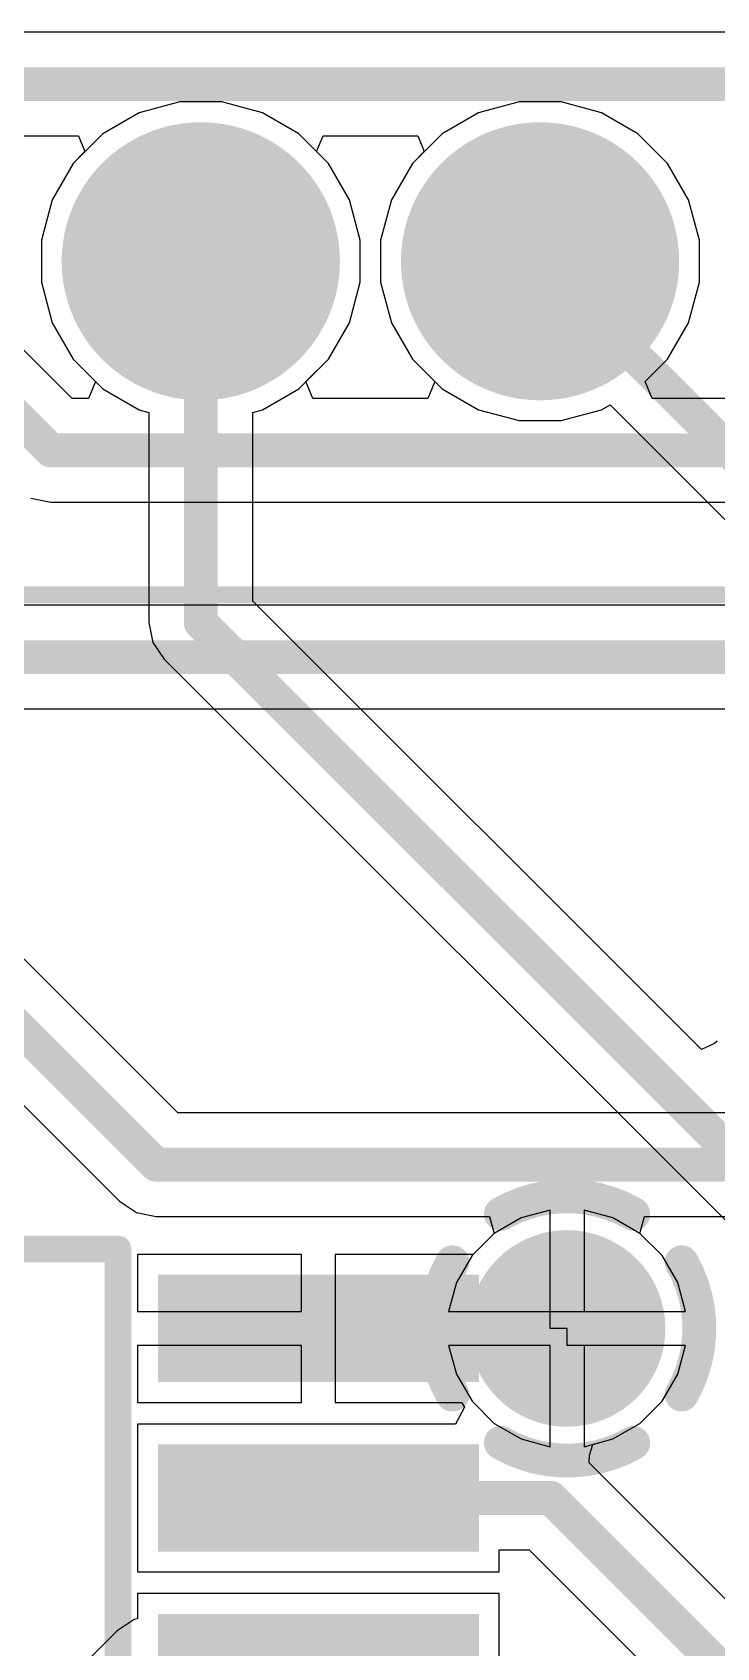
# Model space of a CAD drawing. Header units: inches. Extents: x -8.09 to -2.28, y -0.1 to 6.11.
# Drawn here: x -3.8198 to -3.6181, y 4.2108 to 4.6873 of the extents above; entities that cross this region are included whole.
import ezdxf

# ---------------------------------------------------------------- set-up
doc = ezdxf.new("R2010")
doc.units = ezdxf.units.IN
doc.header["$MEASUREMENT"] = 0
for name, color, linetype in [('BottomLayer', 5, 'Continuous'), ('BottomSolder', 6, 'Continuous'), ('InternalPlane1', 76, 'Continuous'), ('InternalPlane2', 16, 'Continuous'), ('MultiLayer', 9, 'Continuous'), ('PadHoleLayer', 156, 'Continuous'), ('TopLayer', 1, 'Continuous'), ('TopOverlay', 2, 'Continuous'), ('TopPaste', 8, 'Continuous'), ('TopSolder', 216, 'Continuous'), ('ViaHoleLayer', 16, 'Continuous')]:
    doc.layers.add(name, color=color, linetype=linetype)

# ---------------------------------------------------------------- blocks, each defined once
blk = doc.blocks.new('S8_2_N_7')
at = {"layer": 'TopLayer'}
for points in [[(-0.1378, 0.06319), (-0.1378, 0.08681), (-0.05118, 0.08681), (-0.05118, 0.06319)], [(0.05118, 0.06319), (0.05118, 0.08681), (0.1378, 0.08681), (0.1378, 0.06319)], [(-0.1378, 0.01319), (-0.1378, 0.03681), (-0.05118, 0.03681), (-0.05118, 0.01319)], [(0.05118, 0.01319), (0.05118, 0.03681), (0.1378, 0.03681), (0.1378, 0.01319)], [(-0.1378, -0.03681), (-0.1378, -0.01319), (-0.05118, -0.01319), (-0.05118, -0.03681)], [(0.05118, -0.03681), (0.05118, -0.01319), (0.1378, -0.01319), (0.1378, -0.03681)], [(-0.1378, -0.08681), (-0.1378, -0.06319), (-0.05118, -0.06319), (-0.05118, -0.08681)], [(0.05118, -0.08681), (0.05118, -0.06319), (0.1378, -0.06319), (0.1378, -0.08681)]]:
    blk.add_hatch(color=1, dxfattribs=at).paths.add_polyline_path(points)
at = {"layer": 'TopPaste'}
for points in [[(-0.1378, 0.06319), (-0.1378, 0.08681), (-0.05118, 0.08681), (-0.05118, 0.06319)], [(0.05118, 0.06319), (0.05118, 0.08681), (0.1378, 0.08681), (0.1378, 0.06319)], [(-0.1378, 0.01319), (-0.1378, 0.03681), (-0.05118, 0.03681), (-0.05118, 0.01319)], [(0.05118, 0.01319), (0.05118, 0.03681), (0.1378, 0.03681), (0.1378, 0.01319)], [(-0.1378, -0.03681), (-0.1378, -0.01319), (-0.05118, -0.01319), (-0.05118, -0.03681)], [(0.05118, -0.03681), (0.05118, -0.01319), (0.1378, -0.01319), (0.1378, -0.03681)], [(-0.1378, -0.08681), (-0.1378, -0.06319), (-0.05118, -0.06319), (-0.05118, -0.08681)], [(0.05118, -0.08681), (0.05118, -0.06319), (0.1378, -0.06319), (0.1378, -0.08681)]]:
    blk.add_hatch(color=8, dxfattribs=at).paths.add_polyline_path(points)
at = {"layer": 'TopSolder'}
for points in [[(-0.1418, 0.05919), (-0.1418, 0.09081), (-0.04718, 0.09081), (-0.04718, 0.05919)], [(0.04718, 0.05919), (0.04718, 0.09081), (0.1418, 0.09081), (0.1418, 0.05919)], [(-0.1418, 0.00919), (-0.1418, 0.04081), (-0.04718, 0.04081), (-0.04718, 0.00919)], [(0.04718, 0.00919), (0.04718, 0.04081), (0.1418, 0.04081), (0.1418, 0.00919)], [(-0.1418, -0.04081), (-0.1418, -0.00919), (-0.04718, -0.00919), (-0.04718, -0.04081)], [(0.04718, -0.04081), (0.04718, -0.00919), (0.1418, -0.00919), (0.1418, -0.04081)], [(-0.1418, -0.09081), (-0.1418, -0.05919), (-0.04718, -0.05919), (-0.04718, -0.09081)], [(0.04718, -0.09081), (0.04718, -0.05919), (0.1418, -0.05919), (0.1418, -0.09081)]]:
    blk.add_hatch(color=216, dxfattribs=at).paths.add_polyline_path(points)
at = {"layer": 'TopOverlay'}
for points in [[(-0.08957, 0.10846, 0.00984, 0.00984, 1), (-0.09941, 0.10846, 0.00984, 0.00984, 1)], [(-0.10187, 0.10846, 0.00492, 0.00492, 1), (-0.09695, 0.10846, 0.00492, 0.00492, 1)], [(-0.09203, 0.10846, 0.00492, 0.00492, 1), (-0.08711, 0.10846, 0.00492, 0.00492, 1)], [(-0.0374, 0.09843, 0.00394, 0.00394, 1), (-0.03347, 0.09843, 0.00394, 0.00394, 1)], [(-0.0374, 0.09843, 0.00394, 0.00394, 1), (-0.03347, 0.09843, 0.00394, 0.00394, 1)], [(0.03347, 0.09843, 0.00394, 0.00394, 1), (0.0374, 0.09843, 0.00394, 0.00394, 1)], [(0.03347, 0.09843, 0.00394, 0.00394, 1), (0.0374, 0.09843, 0.00394, 0.00394, 1)], [(0.00394, 0.06693, 0.01575, 0.01575, 1), (-0.01181, 0.06693, 0.01575, 0.01575, 1)], [(-0.01575, 0.06693, 0.00787, 0.00787, 1), (-0.00787, 0.06693, 0.00787, 0.00787, 1)], [(0, 0.06693, 0.00787, 0.00787, 1), (0.00787, 0.06693, 0.00787, 0.00787, 1)], [(-0.0374, -0.09843, 0.00394, 0.00394, 1), (-0.03347, -0.09843, 0.00394, 0.00394, 1)], [(-0.0374, -0.09843, 0.00394, 0.00394, 1), (-0.03347, -0.09843, 0.00394, 0.00394, 1)], [(0.03347, -0.09843, 0.00394, 0.00394, 1), (0.0374, -0.09843, 0.00394, 0.00394, 1)], [(0.03347, -0.09843, 0.00394, 0.00394, 1), (0.0374, -0.09843, 0.00394, 0.00394, 1)]]:
    blk.add_lwpolyline(points, format="xyseb", close=True, dxfattribs=at)
for points in [[(-0.03543, 0.09843, 0.00787, 0.00787, 0), (-0.03543, -0.09843, 0.00787, 0.00787, 0)], [(0.03543, 0.09843, 0.00787, 0.00787, 0), (-0.03543, 0.09843, 0.00787, 0.00787, 0)], [(0.03543, 0.09843, 0.00787, 0.00787, 0), (0.03543, -0.09843, 0.00787, 0.00787, 0)], [(0.03543, -0.09843, 0.00787, 0.00787, 0), (-0.03543, -0.09843, 0.00787, 0.00787, 0)]]:
    blk.add_lwpolyline(points, format="xyseb", dxfattribs=at)
blk = doc.blocks.new('MODULE_LCD_16X2_11')
at = {"layer": 'BottomLayer'}
h = blk.add_hatch(color=5, dxfattribs=at)
edge = h.paths.add_edge_path()
edge.add_arc((-0.35984, 0.61024), 0.037, 0, 360)
h = blk.add_hatch(color=5, dxfattribs=at)
edge = h.paths.add_edge_path()
edge.add_arc((-0.25984, 0.61024), 0.037, 0, 360)
at = {"layer": 'BottomSolder'}
h = blk.add_hatch(color=6, dxfattribs=at)
edge = h.paths.add_edge_path()
edge.add_arc((-0.35984, 0.61024), 0.041, 0, 360)
h = blk.add_hatch(color=6, dxfattribs=at)
edge = h.paths.add_edge_path()
edge.add_arc((-0.25984, 0.61024), 0.041, 0, 360)
at = {"layer": 'InternalPlane1'}
h = blk.add_hatch(color=76, dxfattribs=at)
edge = h.paths.add_edge_path()
edge.add_arc((-0.35984, 0.61024), 0.04, 0, 360)
h = blk.add_hatch(color=76, dxfattribs=at)
edge = h.paths.add_edge_path()
edge.add_arc((-0.25984, 0.61024), 0.04, 0, 360)
at = {"layer": 'InternalPlane2'}
h = blk.add_hatch(color=16, dxfattribs=at)
edge = h.paths.add_edge_path()
edge.add_arc((-0.35984, 0.61024), 0.04, 0, 360)
h = blk.add_hatch(color=16, dxfattribs=at)
edge = h.paths.add_edge_path()
edge.add_arc((-0.25984, 0.61024), 0.04, 0, 360)
at = {"layer": 'MultiLayer'}
h = blk.add_hatch(color=9, dxfattribs=at)
edge = h.paths.add_edge_path()
edge.add_arc((-0.35984, 0.61024), 0.037, 0, 360)
h = blk.add_hatch(color=9, dxfattribs=at)
edge = h.paths.add_edge_path()
edge.add_arc((-0.25984, 0.61024), 0.037, 0, 360)
at = {"layer": 'PadHoleLayer'}
h = blk.add_hatch(color=156, dxfattribs=at)
edge = h.paths.add_edge_path()
edge.add_arc((-0.35984, 0.61024), 0.02, 0, 360)
h = blk.add_hatch(color=156, dxfattribs=at)
edge = h.paths.add_edge_path()
edge.add_arc((-0.25984, 0.61024), 0.02, 0, 360)
at = {"layer": 'TopLayer'}
h = blk.add_hatch(color=1, dxfattribs=at)
edge = h.paths.add_edge_path()
edge.add_arc((-0.35984, 0.61024), 0.037, 0, 360)
h = blk.add_hatch(color=1, dxfattribs=at)
edge = h.paths.add_edge_path()
edge.add_arc((-0.25984, 0.61024), 0.037, 0, 360)
at = {"layer": 'TopSolder'}
h = blk.add_hatch(color=216, dxfattribs=at)
edge = h.paths.add_edge_path()
edge.add_arc((-0.35984, 0.61024), 0.041, 0, 360)
h = blk.add_hatch(color=216, dxfattribs=at)
edge = h.paths.add_edge_path()
edge.add_arc((-0.25984, 0.61024), 0.041, 0, 360)
at = {"layer": 'TopOverlay'}
blk.add_lwpolyline([(1.5748, 0.70866, 0.005, 0.005, 0), (-1.5748, 0.70866, 0.005, 0.005, 0)], format="xyseb", dxfattribs=at)

msp = doc.modelspace()

# ---------------------------------------------------------------- hatches: boundary and pattern name
at = {"layer": 'BottomLayer'}
h = msp.add_hatch(color=5, dxfattribs=at)
edge = h.paths.add_edge_path()
edge.add_arc((-3.6622, 4.305), 0.025, 0, 360)
at = {"layer": 'BottomSolder'}
h = msp.add_hatch(color=6, dxfattribs=at)
edge = h.paths.add_edge_path()
edge.add_arc((-3.6622, 4.305), 0.029, 0, 360)
at = {"layer": 'TopLayer'}
h = msp.add_hatch(color=1, dxfattribs=at)
edge = h.paths.add_edge_path()
edge.add_arc((-3.6622, 4.305), 0.025, 0, 360)
at = {"layer": 'TopSolder'}
h = msp.add_hatch(color=216, dxfattribs=at)
edge = h.paths.add_edge_path()
edge.add_arc((-3.6622, 4.305), 0.029, 0, 360)
at = {"layer": 'ViaHoleLayer'}
h = msp.add_hatch(color=16, dxfattribs=at)
edge = h.paths.add_edge_path()
edge.add_arc((-3.6622, 4.305), 0.014, 0, 360)

# ---------------------------------------------------------------- linework, layer by layer
at = {"layer": 'BottomLayer'}
for p, q in [((-3.77635, 4.66676), (-3.7883, 4.66356)), ((-3.76397, 4.66676), (-3.77635, 4.66676)), ((-3.75202, 4.66356), (-3.76397, 4.66676)), ((-3.67635, 4.66676), (-3.6883, 4.66356)), ((-3.66397, 4.66676), (-3.67635, 4.66676)), ((-3.65202, 4.66356), (-3.66397, 4.66676)), ((-3.7883, 4.66356), (-3.79902, 4.65737)), ((-3.7413, 4.65737), (-3.75202, 4.66356)), ((-3.6883, 4.66356), (-3.69902, 4.65737)), ((-3.6413, 4.65737), (-3.65202, 4.66356)), ((-3.79902, 4.65737), (-3.80777, 4.64862)), ((-3.73255, 4.64862), (-3.7413, 4.65737)), ((-3.69902, 4.65737), (-3.70777, 4.64862)), ((-3.63255, 4.64862), (-3.6413, 4.65737)), ((-3.80777, 4.64862), (-3.81396, 4.63791)), ((-3.72636, 4.63791), (-3.73255, 4.64862)), ((-3.70777, 4.64862), (-3.71396, 4.63791)), ((-3.62636, 4.63791), (-3.63255, 4.64862)), ((-3.81396, 4.63791), (-3.81716, 4.62595)), ((-3.72316, 4.62595), (-3.72636, 4.63791)), ((-3.71396, 4.63791), (-3.71716, 4.62595)), ((-3.62316, 4.62595), (-3.62636, 4.63791)), ((-3.81716, 4.62595), (-3.81716, 4.61358)), ((-3.72316, 4.61358), (-3.72316, 4.62595)), ((-3.71716, 4.62595), (-3.71716, 4.61358)), ((-3.62316, 4.61358), (-3.62316, 4.62595)), ((-3.81716, 4.61358), (-3.81396, 4.60162)), ((-3.72636, 4.60162), (-3.72316, 4.61358)), ((-3.71716, 4.61358), (-3.71396, 4.60162)), ((-3.62636, 4.60162), (-3.62316, 4.61358)), ((-3.80806, 4.57929), (-3.82783, 4.59907)), ((-3.81396, 4.60162), (-3.80777, 4.59091)), ((-3.73255, 4.59091), (-3.72636, 4.60162)), ((-3.71396, 4.60162), (-3.70777, 4.59091)), ((-3.63255, 4.59091), (-3.62636, 4.60162)), ((-3.80777, 4.59091), (-3.80116, 4.58429)), ((-3.73916, 4.58429), (-3.73255, 4.59091)), ((-3.70777, 4.59091), (-3.70116, 4.58429)), ((-3.63916, 4.58429), (-3.63255, 4.59091)), ((-3.80116, 4.58429), (-3.80323, 4.57929)), ((-3.73709, 4.57929), (-3.73916, 4.58429)), ((-3.70116, 4.58429), (-3.70323, 4.57929)), ((-3.63709, 4.57929), (-3.63916, 4.58429)), ((-3.80323, 4.57929), (-3.80806, 4.57929)), ((-3.70323, 4.57929), (-3.73709, 4.57929)), ((-3.60323, 4.57929), (-3.63709, 4.57929)), ((-3.77697, 4.3686), (-3.97614, 4.56776)), ((-3.82025, 4.54987), (-3.81439, 4.54871)), ((-3.81439, 4.54871), (-3.45699, 4.54871)), ((-3.99533, 4.54371), (-3.79412, 4.34249)), ((-3.56358, 4.51829), (-3.84706, 4.51829)), ((-3.85339, 4.48771), (-3.56358, 4.48771)), ((-3.6135, 4.3686), (-3.77697, 4.3686)), ((-3.79412, 4.34249), (-3.78916, 4.33918)), ((-3.78916, 4.33918), (-3.78331, 4.33801)), ((-3.78331, 4.33801), (-3.68503, 4.33801)), ((-3.68503, 4.33801), (-3.68369, 4.33301)), ((-3.64072, 4.33301), (-3.63938, 4.33801)), ((-3.63938, 4.33801), (-3.52358, 4.33801)), ((-3.68369, 4.33301), (-3.69021, 4.32649)), ((-3.68369, 4.33301), (-3.68369, 4.33301)), ((-3.64071, 4.33301), (-3.64072, 4.33301)), ((-3.6342, 4.32649), (-3.64071, 4.33301)), ((-3.69021, 4.32649), (-3.69482, 4.31851)), ((-3.62959, 4.31851), (-3.6342, 4.32649)), ((-3.69482, 4.31851), (-3.6971, 4.31)), ((-3.62731, 4.31), (-3.62959, 4.31851)), ((-3.6971, 4.31), (-3.62731, 4.31)), ((-3.6672, 4.3), (-3.6971, 4.3)), ((-3.6971, 4.3), (-3.69482, 4.29149)), ((-3.6672, 4.27011), (-3.6672, 4.3)), ((-3.62731, 4.3), (-3.6572, 4.3)), ((-3.6572, 4.3), (-3.6572, 4.27011)), ((-3.62959, 4.29149), (-3.62731, 4.3)), ((-3.69482, 4.29149), (-3.69021, 4.28351)), ((-3.6342, 4.28351), (-3.62959, 4.29149)), ((-3.69021, 4.28351), (-3.68369, 4.27699)), ((-3.64071, 4.27699), (-3.6342, 4.28351)), ((-3.68369, 4.27699), (-3.67571, 4.27239)), ((-3.64869, 4.27239), (-3.64071, 4.27699)), ((-3.67571, 4.27239), (-3.6672, 4.27011)), ((-3.6572, 4.27011), (-3.64869, 4.27239))]:
    msp.add_line(p, q, dxfattribs=at)
for points in [[(-3.87016, 4.61976, 0.01, 0.01, 0), (-3.81439, 4.564, 0.01, 0.01, 0)], [(-3.81439, 4.564, 0.01, 0.01, 0), (-3.445, 4.564, 0.01, 0.01, 0)], [(-3.989, 4.559, 0.01, 0.01, 0), (-3.78331, 4.35331, 0.01, 0.01, 0)], [(-3.85339, 4.503, 0.01, 0.01, 0), (-3.532, 4.503, 0.01, 0.01, 0)], [(-3.78331, 4.35331, 0.01, 0.01, 0), (-3.492, 4.35331, 0.01, 0.01, 0)]]:
    msp.add_lwpolyline(points, format="xyseb", dxfattribs=at)
for points in [[(-3.81689, 4.564, 0.005, 0.005, 1), (-3.81189, 4.564, 0.005, 0.005, 1)], [(-3.81689, 4.564, 0.005, 0.005, 1), (-3.81189, 4.564, 0.005, 0.005, 1)], [(-3.78581, 4.35331, 0.005, 0.005, 1), (-3.78081, 4.35331, 0.005, 0.005, 1)], [(-3.78581, 4.35331, 0.005, 0.005, 1), (-3.78081, 4.35331, 0.005, 0.005, 1)]]:
    msp.add_lwpolyline(points, format="xyseb", close=True, dxfattribs=at)
at = {"layer": 'InternalPlane1'}
for points in [[(-3.6817, 4.33878, 0.01, 0.01, -0.267949), (-3.6427, 4.33878, 0.01, 0.01, 0)], [(-3.69598, 4.2855, 0.01, 0.01, -0.267949), (-3.69598, 4.3245, 0.01, 0.01, 0)], [(-3.62843, 4.3245, 0.01, 0.01, -0.267949), (-3.62843, 4.2855, 0.01, 0.01, 0)], [(-3.6427, 4.27123, 0.01, 0.01, -0.267949), (-3.6817, 4.27123, 0.01, 0.01, 0)]]:
    msp.add_lwpolyline(points, format="xyseb", dxfattribs=at)
for points in [[(-3.6842, 4.33878, 0.005, 0.005, 1), (-3.6792, 4.33878, 0.005, 0.005, 1)], [(-3.6452, 4.33878, 0.005, 0.005, 1), (-3.6402, 4.33878, 0.005, 0.005, 1)], [(-3.69848, 4.3245, 0.005, 0.005, 1), (-3.69348, 4.3245, 0.005, 0.005, 1)], [(-3.63093, 4.3245, 0.005, 0.005, 1), (-3.62593, 4.3245, 0.005, 0.005, 1)], [(-3.69848, 4.2855, 0.005, 0.005, 1), (-3.69348, 4.2855, 0.005, 0.005, 1)], [(-3.63093, 4.2855, 0.005, 0.005, 1), (-3.62593, 4.2855, 0.005, 0.005, 1)], [(-3.6842, 4.27123, 0.005, 0.005, 1), (-3.6792, 4.27123, 0.005, 0.005, 1)], [(-3.6452, 4.27123, 0.005, 0.005, 1), (-3.6402, 4.27123, 0.005, 0.005, 1)]]:
    msp.add_lwpolyline(points, format="xyseb", close=True, dxfattribs=at)
at = {"layer": 'InternalPlane2'}
for points in [[(-3.6817, 4.33878, 0.01, 0.01, -0.267949), (-3.6427, 4.33878, 0.01, 0.01, 0)], [(-3.69598, 4.2855, 0.01, 0.01, -0.267949), (-3.69598, 4.3245, 0.01, 0.01, 0)], [(-3.62843, 4.3245, 0.01, 0.01, -0.267949), (-3.62843, 4.2855, 0.01, 0.01, 0)], [(-3.6427, 4.27123, 0.01, 0.01, -0.267949), (-3.6817, 4.27123, 0.01, 0.01, 0)]]:
    msp.add_lwpolyline(points, format="xyseb", dxfattribs=at)
for points in [[(-3.6842, 4.33878, 0.005, 0.005, 1), (-3.6792, 4.33878, 0.005, 0.005, 1)], [(-3.6452, 4.33878, 0.005, 0.005, 1), (-3.6402, 4.33878, 0.005, 0.005, 1)], [(-3.69848, 4.3245, 0.005, 0.005, 1), (-3.69348, 4.3245, 0.005, 0.005, 1)], [(-3.63093, 4.3245, 0.005, 0.005, 1), (-3.62593, 4.3245, 0.005, 0.005, 1)], [(-3.69848, 4.2855, 0.005, 0.005, 1), (-3.69348, 4.2855, 0.005, 0.005, 1)], [(-3.63093, 4.2855, 0.005, 0.005, 1), (-3.62593, 4.2855, 0.005, 0.005, 1)], [(-3.6842, 4.27123, 0.005, 0.005, 1), (-3.6792, 4.27123, 0.005, 0.005, 1)], [(-3.6452, 4.27123, 0.005, 0.005, 1), (-3.6402, 4.27123, 0.005, 0.005, 1)]]:
    msp.add_lwpolyline(points, format="xyseb", close=True, dxfattribs=at)
at = {"layer": 'TopLayer'}
for p, q in [((-2.885, 4.68729), (-4.56288, 4.68729)), ((-3.8341, 4.65671), (-3.80622, 4.65671)), ((-3.80622, 4.65671), (-3.8043, 4.65209)), ((-3.73601, 4.65209), (-3.7341, 4.65671)), ((-3.7341, 4.65671), (-3.70622, 4.65671)), ((-3.70622, 4.65671), (-3.7043, 4.65209)), ((-3.8043, 4.65209), (-3.80777, 4.64862)), ((-3.73255, 4.64862), (-3.73601, 4.65209)), ((-3.7043, 4.65209), (-3.70777, 4.64862)), ((-3.80777, 4.64862), (-3.81396, 4.63791)), ((-3.72636, 4.63791), (-3.73255, 4.64862)), ((-3.70777, 4.64862), (-3.71396, 4.63791)), ((-3.81396, 4.63791), (-3.81716, 4.62595)), ((-3.72316, 4.62595), (-3.72636, 4.63791)), ((-3.71396, 4.63791), (-3.71716, 4.62595)), ((-3.81716, 4.62595), (-3.81716, 4.61358)), ((-3.72316, 4.61358), (-3.72316, 4.62595)), ((-3.71716, 4.62595), (-3.71716, 4.61358)), ((-3.81716, 4.61358), (-3.81396, 4.60162)), ((-3.72636, 4.60162), (-3.72316, 4.61358)), ((-3.71716, 4.61358), (-3.71396, 4.60162)), ((-3.81396, 4.60162), (-3.80777, 4.59091)), ((-3.73255, 4.59091), (-3.72636, 4.60162)), ((-3.71396, 4.60162), (-3.70777, 4.59091)), ((-3.80777, 4.59091), (-3.79902, 4.58215)), ((-3.7413, 4.58215), (-3.73255, 4.59091)), ((-3.70777, 4.59091), (-3.69902, 4.58215)), ((-3.79902, 4.58215), (-3.7883, 4.57597)), ((-3.75202, 4.57597), (-3.7413, 4.58215)), ((-3.69902, 4.58215), (-3.6883, 4.57597)), ((-3.7883, 4.57597), (-3.78545, 4.5752)), ((-3.78545, 4.5752), (-3.78545, 4.51317)), ((-3.75486, 4.5752), (-3.75202, 4.57597)), ((-3.75486, 4.5195), (-3.75486, 4.5752)), ((-3.6883, 4.57597), (-3.67635, 4.57276)), ((-3.66397, 4.57276), (-3.65202, 4.57597)), ((-3.65202, 4.57597), (-3.64946, 4.57744)), ((-3.64946, 4.57744), (-3.60897, 4.53695)), ((-3.67635, 4.57276), (-3.66397, 4.57276)), ((-3.6226, 4.38724), (-3.75486, 4.5195)), ((-3.78545, 4.51317), (-3.78429, 4.50732)), ((-3.78429, 4.50732), (-3.78097, 4.50236)), ((-3.78097, 4.50236), (-3.60229, 4.32368)), ((-3.61878, 4.38903), (-3.6226, 4.38724)), ((-3.618, 4.38971), (-3.61878, 4.38903)), ((-3.67571, 4.33761), (-3.68369, 4.33301)), ((-3.6672, 4.33989), (-3.67571, 4.33761)), ((-3.6672, 4.305), (-3.6672, 4.33989)), ((-3.64869, 4.33761), (-3.6572, 4.33989)), ((-3.6572, 4.33989), (-3.6572, 4.31)), ((-3.64071, 4.33301), (-3.64869, 4.33761)), ((-3.68369, 4.33301), (-3.68989, 4.32681)), ((-3.6342, 4.32649), (-3.64071, 4.33301)), ((-3.74051, 4.32681), (-3.78882, 4.32681)), ((-3.78882, 4.32681), (-3.78882, 4.31)), ((-3.74051, 4.31), (-3.74051, 4.32681)), ((-3.68989, 4.32681), (-3.73051, 4.32681)), ((-3.73051, 4.32681), (-3.73051, 4.305)), ((-3.62959, 4.31851), (-3.6342, 4.32649)), ((-3.62731, 4.31), (-3.62959, 4.31851)), ((-3.78882, 4.31), (-3.74051, 4.31)), ((-3.6572, 4.31), (-3.62731, 4.31)), ((-3.73051, 4.305), (-3.73051, 4.28319)), ((-3.6622, 4.305), (-3.6672, 4.305)), ((-3.6622, 4.3), (-3.6622, 4.305)), ((-3.74051, 4.3), (-3.78882, 4.3)), ((-3.78882, 4.3), (-3.78882, 4.28319)), ((-3.74051, 4.28319), (-3.74051, 4.3)), ((-3.62731, 4.3), (-3.6622, 4.3)), ((-3.62959, 4.29149), (-3.62731, 4.3)), ((-3.6342, 4.28351), (-3.62959, 4.29149)), ((-3.64071, 4.27699), (-3.6342, 4.28351)), ((-3.78882, 4.28319), (-3.74051, 4.28319)), ((-3.73051, 4.28319), (-3.69335, 4.28319)), ((-3.69243, 4.28181), (-3.69511, 4.27681)), ((-3.69335, 4.28319), (-3.69243, 4.28181)), ((-3.69511, 4.27681), (-3.78882, 4.27681)), ((-3.78882, 4.27681), (-3.78882, 4.23319)), ((-3.64869, 4.27239), (-3.64071, 4.27699)), ((-3.65563, 4.26759), (-3.65464, 4.27079)), ((-3.65464, 4.27079), (-3.64869, 4.27239)), ((-3.6557, 4.26533), (-3.65563, 4.26759)), ((-3.60729, 4.21692), (-3.6557, 4.26533)), ((-3.6822, 4.23319), (-3.6822, 4.23971)), ((-3.6822, 4.23971), (-3.67333, 4.23971)), ((-3.67333, 4.23971), (-3.63229, 4.19867)), ((-3.78882, 4.23319), (-3.6822, 4.23319)), ((-3.6822, 4.22681), (-3.78882, 4.22681)), ((-3.78882, 4.22681), (-3.78882, 4.21934)), ((-3.6822, 4.18319), (-3.6822, 4.22681)), ((-3.78985, 4.21913), (-3.79481, 4.21581)), ((-3.78882, 4.21934), (-3.78985, 4.21913)), ((-3.79481, 4.21581), (-3.80481, 4.20581))]:
    msp.add_line(p, q, dxfattribs=at)
for points in [[(-4.56288, 4.672, 0.01, 0.01, 0), (-2.885, 4.672, 0.01, 0.01, 0)], [(-3.77016, 4.51317, 0.01, 0.01, 0), (-3.77016, 4.61976, 0.01, 0.01, 0)], [(-3.67016, 4.61976, 0.01, 0.01, 0), (-3.59816, 4.54776, 0.01, 0.01, 0)], [(-3.77016, 4.51317, 0.01, 0.01, 0), (-3.587, 4.33001, 0.01, 0.01, 0)], [(-3.73551, 4.305, 0.01, 0.01, 0), (-3.6622, 4.305, 0.01, 0.01, 0)], [(-3.73551, 4.255, 0.01, 0.01, 0), (-3.667, 4.255, 0.01, 0.01, 0)], [(-3.667, 4.255, 0.01, 0.01, 0), (-3.617, 4.205, 0.01, 0.01, 0)]]:
    msp.add_lwpolyline(points, format="xyseb", dxfattribs=at)
for points in [[(-3.77266, 4.61976, 0.005, 0.005, 1), (-3.76766, 4.61976, 0.005, 0.005, 1)], [(-3.67266, 4.61976, 0.005, 0.005, 1), (-3.66766, 4.61976, 0.005, 0.005, 1)], [(-3.77266, 4.51317, 0.005, 0.005, 1), (-3.76766, 4.51317, 0.005, 0.005, 1)], [(-3.77266, 4.51317, 0.005, 0.005, 1), (-3.76766, 4.51317, 0.005, 0.005, 1)], [(-3.73801, 4.305, 0.005, 0.005, 1), (-3.73301, 4.305, 0.005, 0.005, 1)], [(-3.6647, 4.305, 0.005, 0.005, 1), (-3.6597, 4.305, 0.005, 0.005, 1)], [(-3.73801, 4.255, 0.005, 0.005, 1), (-3.73301, 4.255, 0.005, 0.005, 1)], [(-3.6695, 4.255, 0.005, 0.005, 1), (-3.6645, 4.255, 0.005, 0.005, 1)], [(-3.6695, 4.255, 0.005, 0.005, 1), (-3.6645, 4.255, 0.005, 0.005, 1)]]:
    msp.add_lwpolyline(points, format="xyseb", close=True, dxfattribs=at)

# ---------------------------------------------------------------- block references
at = {"rotation": 180}
for name, p in [('MODULE_LCD_16X2_11', (-4.03, 5.23)), ('S8_2_N_7', (-3.83, 4.23))]:
    msp.add_blockref(name, p, dxfattribs=at)

doc.saveas('drawing.dxf')
